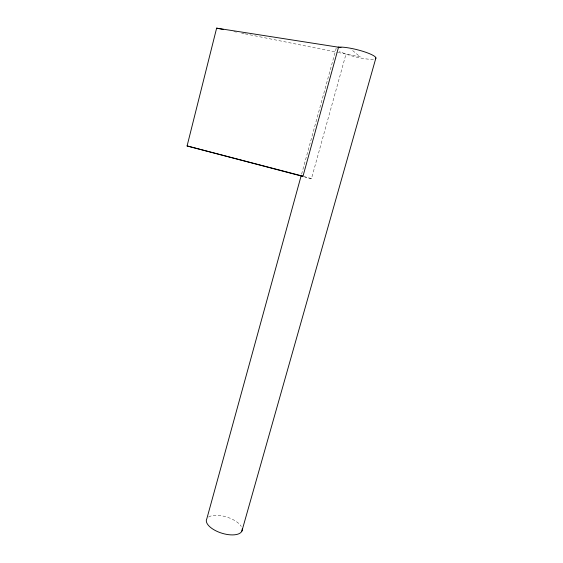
<?xml version="1.0" encoding="UTF-8"?>
<svg xmlns="http://www.w3.org/2000/svg" width="563" height="563" viewBox="0 0 563 563"><rect width="100%" height="100%" fill="white"/><g stroke="black" fill="none" stroke-linecap="round" stroke-linejoin="round"><path stroke-width="0.42" stroke-dasharray="2.81 2.11" d="M301.613 174.108L336.104 48.692A20.528 3.681 14 0 1 336.4 47.778M303.844 176.662L311.459 178.668L346.006 54.055M233.877 31.605L236.467 32.119M241.64 33.161L244.229 33.674M245.088 33.85L337.378 52.324M338.243 52.5L360.229 56.905L350.981 49.157M311.459 178.668L304.801 176.852M373.459 59.242A20.528 3.681 14 0 1 346.991 54.421L342.783 52.866A20.528 3.681 14 0 1 339.419 51.324M208.556 517.017A18.642 8.452 17.4 0 1 225.911 516.778A18.642 8.452 17.4 0 1 241.302 526.482"/><path stroke-width="0.84" d="M301.304 175.994L187.085 145.951L216.628 28.15L341.009 47.602M242.196 528.931A18.642 8.452 17.4 0 1 222.617 533.435A18.642 8.452 17.4 0 1 206.839 518.713L301.142 175.804L302.993 176.205L338.518 47.208M241.879 531.141L375.915 57.933M338.053 47.229L340.953 47.095A20.528 3.681 14 0 1 365.176 52.063A20.528 3.681 14 0 1 375.338 58.777M216.628 28.15L223.525 29.529M187.085 145.951L302.993 176.205"/></g></svg>
